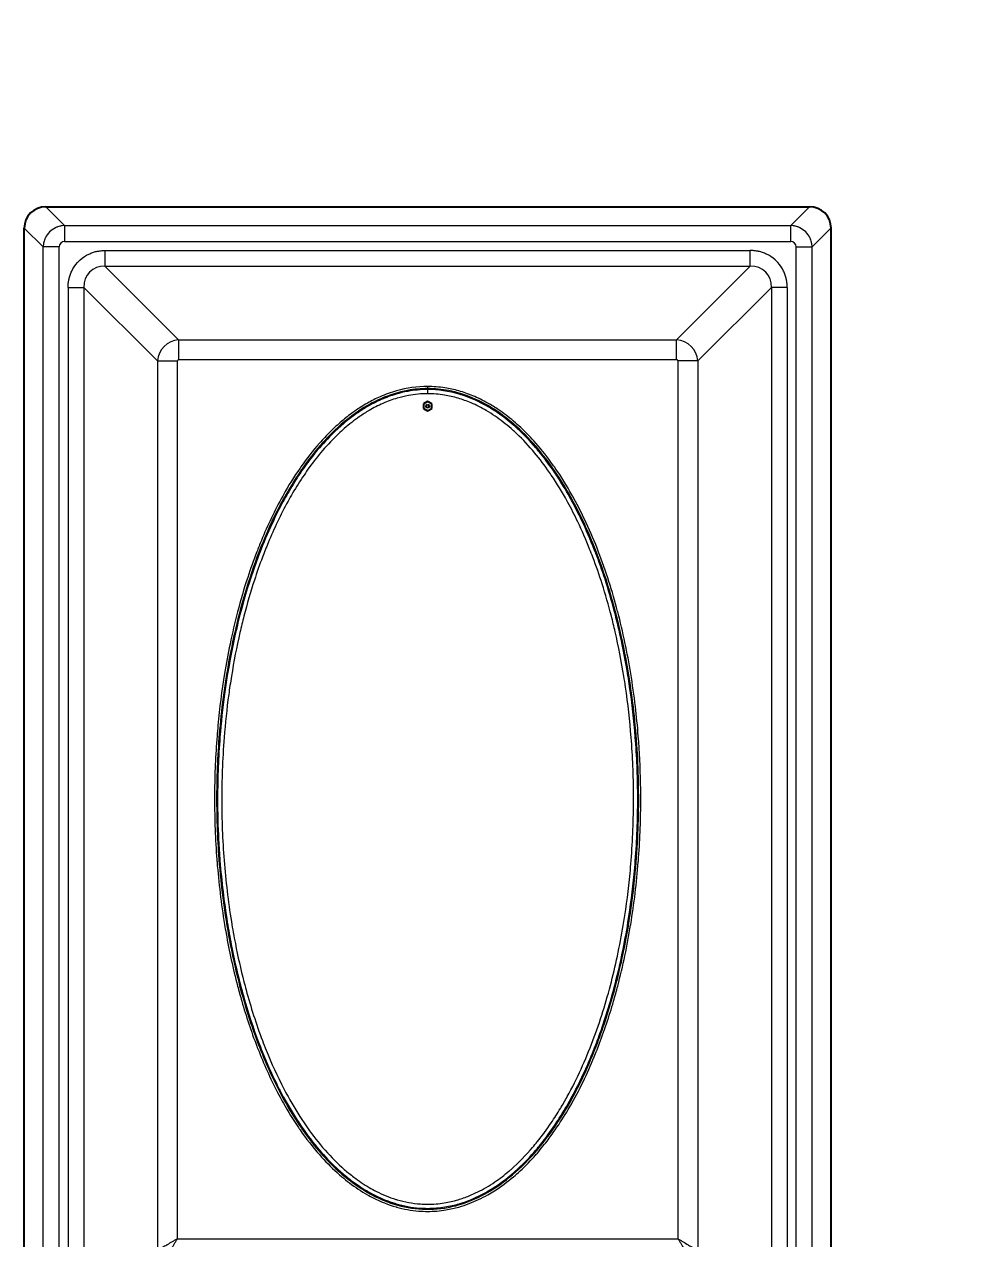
# Model space of a CAD drawing. Header units: millimetres. Extents: x 0 to 1486, y 0 to 1051.
# Drawn here: x 884.54 to 919.01, y 242.99 to 287.73 of the extents above; entities that cross this region are included whole.
import ezdxf

# ---------------------------------------------------------------- set-up
doc = ezdxf.new("R2010")
doc.units = ezdxf.units.MM
doc.header["$LTSCALE"] = 1.25
for name, color, linetype, lineweight, true_color in [('Bemaßungen(DIN)', 7, 'Continuous', 5, 0x262659), ('Sichtbare Kanten(DIN)', 7, 'Continuous', 25, 0x262659), ('Sichtbare tangentiale Kanten(DIN)', 7, 'Continuous', 15, 0x1a1a3e)]:
    doc.layers.add(name, color=color, linetype=linetype, lineweight=lineweight, true_color=true_color)
doc.styles.add('Aktuell-DINGroßer Text', font='arial.ttf')
doc.dimstyles.new('STANDARD-DIN', dxfattribs={"dimscale": 1.25, "dimtxt": 5.25, "dimasz": 2.5, "dimexe": 3.175, "dimexo": 0, "dimgap": 0.8, "dimtad": 1, "dimrnd": 1e-08, "dimtxsty": 'Aktuell-DINGroßer Text', "dimcen": 0.09, "dimdle": 10, "dimclrd": 256, "dimclre": 256, "dimclrt": 256, "dimazin": 2, "dimtfac": 0.666667, "dimtmove": 0, "dimatfit": 3, "dimfxl": 1, "dimtolj": 1, "dimlwd": 25, "dimlwe": 25, "dimarcsym": 0})

# ---------------------------------------------------------------- blocks, each defined once
blk = doc.blocks.new('*D37')
at = {"layer": 'Bemaßungen(DIN)', "color": 250, "linetype": 'Continuous', "lineweight": 25, "true_color": 0x3f3f3f, "transparency": 16777216}
for p, q in [((1105.173, 296.347), (1131.662, 297.272)), ((1081.138, 283.508), (1131.662, 281.744))]:
    blk.add_line(p, q, dxfattribs=at)
for start, end in [(2.81942, 3.63885), (358, 2), (356.36115, 357.18058)]:
    blk.add_arc((909.321, 289.508), 218.508, start, end, dxfattribs=at)
at = {"layer": 'Bemaßungen(DIN)', "color": 250, "linetype": 'Continuous', "true_color": 0x3f3f3f, "transparency": 16777216}
for points in [[(1128.085, 300.278), (1127.044, 300.234), (1127.696, 297.134)], [(1127.044, 278.782), (1128.085, 278.738), (1127.696, 281.882)]]:
    blk.add_solid(points, dxfattribs=at)
at = {"layer": 'Defpoints', "color": 0, "linetype": 'Continuous', "transparency": 16777216}
for p in [(1105.173, 296.347), (909.321, 289.508), (1127.814, 286.966), (1081.138, 283.508)]:
    blk.add_point(p, dxfattribs=at)
at = {"layer": 'Bemaßungen(DIN)', "color": 179, "linetype": 'Continuous', "lineweight": 25, "true_color": 0x262659, "transparency": 16777216, "insert": (1120.267, 285.488), "char_height": 6.5625, "attachment_point": 1, "rotation": 90, "style": 'Aktuell-DINGroßer Text'}
blk.add_mtext('\\A1;4°', dxfattribs=at)

msp = doc.modelspace()

# ---------------------------------------------------------------- linework, layer by layer
at = {"layer": 'Sichtbare Kanten(DIN)'}
for p, q in [((885.326, 281.008), (913.45, 281.008)), ((884.538, 167.096), (884.538, 280.22)), ((914.238, 280.22), (914.238, 167.096)), ((899.388, 273.831), (899.238, 273.745)), ((899.238, 273.745), (899.238, 273.572)), ((899.238, 273.572), (899.388, 273.485)), ((899.338, 273.687), (899.388, 273.716)), ((899.338, 273.629), (899.338, 273.687)), ((899.388, 273.6), (899.338, 273.629)), ((899.538, 273.745), (899.388, 273.831)), ((899.388, 273.716), (899.438, 273.687)), ((899.438, 273.629), (899.388, 273.6)), ((899.388, 273.485), (899.538, 273.572)), ((899.438, 273.687), (899.438, 273.629)), ((899.538, 273.572), (899.538, 273.745))]:
    msp.add_line(p, q, dxfattribs=at)
for centre, major_axis in [((885.351, 280.196), (-0.583, 0.583)), ((913.426, 280.196), (0.583, 0.583))]:
    msp.add_ellipse(centre, major_axis=major_axis, ratio=0.970288, start_param=5.512866, end_param=7.053504, dxfattribs=at)
at = {"layer": 'Sichtbare tangentiale Kanten(DIN)'}
for p, q in [((885.326, 281.008), (886.02, 280.314)), ((913.45, 281.008), (912.757, 280.314)), ((884.538, 280.22), (885.232, 279.527)), ((886.02, 280.314), (912.757, 280.314)), ((886.02, 280.314), (886.02, 279.724)), ((912.757, 279.724), (912.757, 280.314)), ((914.238, 280.22), (913.545, 279.527)), ((886.02, 279.724), (912.757, 279.724)), ((885.232, 167.79), (885.232, 279.527)), ((885.823, 279.527), (885.232, 279.527)), ((885.823, 167.79), (885.823, 279.527)), ((887.509, 279.396), (911.267, 279.396)), ((887.509, 279.396), (887.509, 278.814)), ((911.267, 278.814), (911.267, 279.396)), ((912.954, 279.527), (913.545, 279.527)), ((912.954, 167.79), (912.954, 279.527)), ((913.545, 167.79), (913.545, 279.527)), ((887.509, 278.814), (890.221, 276.102)), ((887.509, 278.814), (911.267, 278.814)), ((911.267, 278.814), (908.556, 276.102)), ((886.151, 278.037), (886.151, 241.956)), ((886.151, 278.037), (886.733, 278.037)), ((886.733, 278.037), (889.445, 275.326)), ((886.733, 278.037), (886.733, 241.956)), ((912.044, 278.037), (909.332, 275.326)), ((912.044, 278.037), (912.044, 241.956)), ((912.626, 278.037), (912.044, 278.037)), ((912.626, 278.037), (912.626, 241.956)), ((890.221, 276.102), (908.556, 276.102)), ((890.221, 276.102), (890.221, 275.374)), ((908.556, 275.374), (908.556, 276.102)), ((889.445, 275.326), (890.172, 275.326)), ((889.445, 275.326), (889.445, 242.538)), ((890.172, 275.326), (890.172, 242.986)), ((890.221, 275.374), (908.556, 275.374)), ((909.332, 275.326), (908.604, 275.326)), ((908.604, 275.326), (908.604, 242.986)), ((909.332, 275.326), (909.332, 242.538)), ((899.388, 274.385), (899.388, 274.309)), ((899.388, 274.309), (899.388, 274.273)), ((899.388, 274.273), (899.388, 274.119)), ((890.172, 242.986), (908.604, 242.986))]:
    msp.add_line(p, q, dxfattribs=at)
for centre, major_axis, ratio, start_param, end_param in [((886.026, 279.521), (0.146, -0.146), 0.970883, 2.370846, 3.912339), ((912.751, 279.521), (0.146, 0.146), 0.970883, 5.512439, 7.053932), ((887.593, 277.953), (-0.65, 0.65), 0.870843, 5.527084, 7.039287), ((911.183, 277.953), (0.65, 0.65), 0.870843, 5.527084, 7.039287), ((890.224, 275.323), (0.566, 0.566), 0.950188, 0.814511, 2.327081), ((908.553, 275.323), (-0.566, 0.566), 0.950188, 3.956104, 5.468674), ((890.224, 275.323), (-0.0375, 0.0375), 0.943242, 5.526901, 7.03947), ((908.553, 275.323), (0.0375, 0.0375), 0.943242, 5.526901, 7.03947)]:
    msp.add_ellipse(centre, major_axis=major_axis, ratio=ratio, start_param=start_param, end_param=end_param, dxfattribs=at)
for points, knots in [([(886.02, 280.314), (885.991, 280.314), (885.962, 280.312), (885.933, 280.308), (885.911, 280.305), (885.889, 280.301), (885.868, 280.296), (885.861, 280.295), (885.854, 280.293), (885.847, 280.291), (885.818, 280.284), (885.79, 280.276), (885.763, 280.266), (885.749, 280.261), (885.735, 280.255), (885.722, 280.25), (885.708, 280.244), (885.695, 280.238), (885.682, 280.231), (885.603, 280.192), (885.531, 280.14), (885.468, 280.078), (885.406, 280.016), (885.354, 279.943), (885.315, 279.864), (885.309, 279.851), (885.303, 279.838), (885.297, 279.825), (885.291, 279.811), (885.286, 279.797), (885.281, 279.784), (885.271, 279.756), (885.262, 279.728), (885.255, 279.7), (885.253, 279.693), (885.252, 279.686), (885.25, 279.678), (885.245, 279.657), (885.242, 279.635), (885.239, 279.614), (885.235, 279.585), (885.233, 279.556), (885.232, 279.527)], [-3.12982, -3.12982, -3.12982, -3.12982, -3.041776, -3.041776, -3.041776, -2.975742, -2.975742, -2.975742, -2.953731, -2.953731, -2.953731, -2.865686, -2.865686, -2.865686, -2.821663, -2.821663, -2.821663, -2.777642, -2.777642, -2.777642, -2.513508, -2.513508, -2.513508, -2.249374, -2.249374, -2.249374, -2.205353, -2.205353, -2.205353, -2.161329, -2.161329, -2.161329, -2.073285, -2.073285, -2.073285, -2.051273, -2.051273, -2.051273, -1.98524, -1.98524, -1.98524, -1.897195, -1.897195, -1.897195, -1.897195]), ([(913.545, 279.527), (913.544, 279.556), (913.542, 279.585), (913.538, 279.614), (913.535, 279.635), (913.531, 279.657), (913.526, 279.678), (913.525, 279.686), (913.523, 279.693), (913.521, 279.7), (913.514, 279.728), (913.506, 279.756), (913.496, 279.784), (913.491, 279.797), (913.485, 279.811), (913.48, 279.825), (913.474, 279.838), (913.468, 279.851), (913.461, 279.864), (913.422, 279.943), (913.37, 280.016), (913.308, 280.078), (913.246, 280.14), (913.173, 280.192), (913.094, 280.231), (913.081, 280.238), (913.068, 280.244), (913.055, 280.25), (913.041, 280.255), (913.028, 280.261), (913.014, 280.266), (912.986, 280.276), (912.958, 280.284), (912.93, 280.291), (912.923, 280.293), (912.916, 280.295), (912.909, 280.296), (912.887, 280.301), (912.866, 280.305), (912.844, 280.308), (912.815, 280.312), (912.786, 280.314), (912.757, 280.314)], [-3.12982, -3.12982, -3.12982, -3.12982, -3.041776, -3.041776, -3.041776, -2.975742, -2.975742, -2.975742, -2.953731, -2.953731, -2.953731, -2.865686, -2.865686, -2.865686, -2.821663, -2.821663, -2.821663, -2.777642, -2.777642, -2.777642, -2.513508, -2.513508, -2.513508, -2.249374, -2.249374, -2.249374, -2.205353, -2.205353, -2.205353, -2.161329, -2.161329, -2.161329, -2.073285, -2.073285, -2.073285, -2.051273, -2.051273, -2.051273, -1.98524, -1.98524, -1.98524, -1.897195, -1.897195, -1.897195, -1.897195]), ([(886.151, 278.037), (886.151, 278.063), (886.151, 278.089), (886.153, 278.115), (886.154, 278.134), (886.155, 278.154), (886.157, 278.173), (886.158, 278.179), (886.158, 278.186), (886.159, 278.192), (886.162, 278.218), (886.165, 278.243), (886.169, 278.269), (886.172, 278.281), (886.174, 278.294), (886.176, 278.307), (886.179, 278.319), (886.181, 278.332), (886.184, 278.344), (886.19, 278.369), (886.196, 278.394), (886.203, 278.419), (886.21, 278.443), (886.217, 278.468), (886.226, 278.492), (886.234, 278.516), (886.243, 278.54), (886.252, 278.563), (886.262, 278.587), (886.272, 278.61), (886.283, 278.633), (886.338, 278.747), (886.408, 278.853), (886.492, 278.948), (886.509, 278.966), (886.526, 278.985), (886.544, 279.003), (886.562, 279.02), (886.58, 279.038), (886.599, 279.054), (886.693, 279.138), (886.799, 279.209), (886.914, 279.263), (886.937, 279.274), (886.96, 279.284), (886.983, 279.294), (887.007, 279.303), (887.031, 279.312), (887.055, 279.321), (887.079, 279.329), (887.103, 279.337), (887.128, 279.343), (887.152, 279.35), (887.177, 279.357), (887.202, 279.362), (887.215, 279.365), (887.227, 279.368), (887.24, 279.37), (887.252, 279.373), (887.265, 279.375), (887.278, 279.377), (887.303, 279.381), (887.329, 279.385), (887.354, 279.387), (887.361, 279.388), (887.367, 279.389), (887.373, 279.389), (887.393, 279.391), (887.412, 279.393), (887.431, 279.394), (887.457, 279.395), (887.483, 279.396), (887.509, 279.396)], [-5.513202, -5.513202, -5.513202, -5.513202, -5.436809, -5.436809, -5.436809, -5.379514, -5.379514, -5.379514, -5.360415, -5.360415, -5.360415, -5.284022, -5.284022, -5.284022, -5.245825, -5.245825, -5.245825, -5.207629, -5.207629, -5.207629, -5.131235, -5.131235, -5.131235, -5.054842, -5.054842, -5.054842, -4.978448, -4.978448, -4.978448, -4.902055, -4.902055, -4.902055, -4.520088, -4.520088, -4.520088, -4.443694, -4.443694, -4.443694, -4.367301, -4.367301, -4.367301, -3.985334, -3.985334, -3.985334, -3.90894, -3.90894, -3.90894, -3.832547, -3.832547, -3.832547, -3.756153, -3.756153, -3.756153, -3.67976, -3.67976, -3.67976, -3.641563, -3.641563, -3.641563, -3.603367, -3.603367, -3.603367, -3.526973, -3.526973, -3.526973, -3.507875, -3.507875, -3.507875, -3.45058, -3.45058, -3.45058, -3.374186, -3.374186, -3.374186, -3.374186]), ([(912.626, 278.037), (912.626, 278.063), (912.625, 278.089), (912.624, 278.115), (912.623, 278.134), (912.621, 278.154), (912.619, 278.173), (912.619, 278.179), (912.618, 278.186), (912.617, 278.192), (912.615, 278.218), (912.611, 278.243), (912.607, 278.269), (912.605, 278.281), (912.603, 278.294), (912.6, 278.307), (912.598, 278.319), (912.595, 278.332), (912.592, 278.344), (912.587, 278.369), (912.581, 278.394), (912.574, 278.419), (912.567, 278.443), (912.559, 278.468), (912.551, 278.492), (912.542, 278.516), (912.534, 278.54), (912.524, 278.563), (912.514, 278.587), (912.504, 278.61), (912.493, 278.633), (912.439, 278.747), (912.368, 278.853), (912.285, 278.948), (912.268, 278.966), (912.251, 278.985), (912.233, 279.003), (912.215, 279.02), (912.197, 279.038), (912.178, 279.054), (912.084, 279.138), (911.977, 279.209), (911.863, 279.263), (911.84, 279.274), (911.817, 279.284), (911.793, 279.294), (911.77, 279.303), (911.746, 279.312), (911.722, 279.321), (911.698, 279.329), (911.673, 279.337), (911.649, 279.343), (911.624, 279.35), (911.599, 279.357), (911.574, 279.362), (911.562, 279.365), (911.549, 279.368), (911.537, 279.37), (911.524, 279.373), (911.511, 279.375), (911.499, 279.377), (911.473, 279.381), (911.448, 279.385), (911.422, 279.387), (911.416, 279.388), (911.409, 279.389), (911.403, 279.389), (911.384, 279.391), (911.364, 279.393), (911.345, 279.394), (911.319, 279.395), (911.293, 279.396), (911.267, 279.396)], [-5.513202, -5.513202, -5.513202, -5.513202, -5.436809, -5.436809, -5.436809, -5.379514, -5.379514, -5.379514, -5.360415, -5.360415, -5.360415, -5.284022, -5.284022, -5.284022, -5.245825, -5.245825, -5.245825, -5.207629, -5.207629, -5.207629, -5.131235, -5.131235, -5.131235, -5.054842, -5.054842, -5.054842, -4.978448, -4.978448, -4.978448, -4.902055, -4.902055, -4.902055, -4.520088, -4.520088, -4.520088, -4.443694, -4.443694, -4.443694, -4.367301, -4.367301, -4.367301, -3.985334, -3.985334, -3.985334, -3.90894, -3.90894, -3.90894, -3.832547, -3.832547, -3.832547, -3.756153, -3.756153, -3.756153, -3.67976, -3.67976, -3.67976, -3.641563, -3.641563, -3.641563, -3.603367, -3.603367, -3.603367, -3.526973, -3.526973, -3.526973, -3.507875, -3.507875, -3.507875, -3.45058, -3.45058, -3.45058, -3.374186, -3.374186, -3.374186, -3.374186]), ([(899.388, 274.385), (899.601, 274.385), (899.815, 274.368), (900.025, 274.335), (900.197, 274.308), (900.367, 274.271), (900.534, 274.224), (900.71, 274.174), (900.882, 274.114), (901.051, 274.044), (901.24, 273.965), (901.423, 273.875), (901.601, 273.775), (901.733, 273.7), (901.863, 273.62), (901.989, 273.535), (902.183, 273.403), (902.37, 273.26), (902.549, 273.109), (902.641, 273.031), (902.73, 272.951), (902.817, 272.87), (903.012, 272.687), (903.198, 272.495), (903.374, 272.294), (903.598, 272.04), (903.807, 271.774), (904.003, 271.498), (904.031, 271.458), (904.059, 271.418), (904.087, 271.378), (904.307, 271.06), (904.511, 270.731), (904.7, 270.394), (904.725, 270.35), (904.75, 270.306), (904.774, 270.262), (904.935, 269.967), (905.086, 269.666), (905.228, 269.361), (905.391, 269.008), (905.542, 268.65), (905.681, 268.287), (905.956, 267.572), (906.187, 266.84), (906.381, 266.1), (906.383, 266.094), (906.384, 266.088), (906.386, 266.082), (906.582, 265.333), (906.74, 264.575), (906.865, 263.811), (906.932, 263.406), (906.989, 262.999), (907.037, 262.591), (907.079, 262.231), (907.115, 261.869), (907.143, 261.507), (907.189, 260.928), (907.218, 260.347), (907.229, 259.766), (907.233, 259.573), (907.235, 259.381), (907.235, 259.189), (907.235, 258.468), (907.209, 257.748), (907.156, 257.03), (907.152, 256.977), (907.148, 256.923), (907.144, 256.87), (907.082, 256.099), (906.99, 255.33), (906.865, 254.566), (906.864, 254.558), (906.863, 254.55), (906.861, 254.543), (906.737, 253.787), (906.58, 253.036), (906.386, 252.296), (906.337, 252.109), (906.286, 251.923), (906.233, 251.738), (906.071, 251.18), (905.888, 250.628), (905.679, 250.086), (905.644, 249.993), (905.607, 249.9), (905.57, 249.807), (905.318, 249.182), (905.031, 248.571), (904.701, 247.983), (904.656, 247.905), (904.611, 247.827), (904.566, 247.749), (904.415, 247.494), (904.256, 247.243), (904.087, 246.999), (903.989, 246.858), (903.887, 246.718), (903.783, 246.582), (903.652, 246.411), (903.516, 246.245), (903.374, 246.083), (903.189, 245.873), (902.995, 245.671), (902.789, 245.481), (902.711, 245.409), (902.631, 245.338), (902.549, 245.269), (902.329, 245.083), (902.097, 244.91), (901.854, 244.755), (901.771, 244.702), (901.686, 244.651), (901.601, 244.603), (901.382, 244.479), (901.154, 244.371), (900.919, 244.281), (900.793, 244.233), (900.664, 244.19), (900.534, 244.153), (900.379, 244.109), (900.221, 244.074), (900.063, 244.048), (899.84, 244.011), (899.614, 243.992), (899.388, 243.992), (899.277, 243.992), (899.166, 243.997), (899.055, 244.006), (898.781, 244.028), (898.508, 244.078), (898.243, 244.153), (898.238, 244.154), (898.234, 244.156), (898.229, 244.157), (897.937, 244.24), (897.654, 244.354), (897.383, 244.491), (897.313, 244.527), (897.244, 244.564), (897.176, 244.603), (896.944, 244.734), (896.721, 244.882), (896.509, 245.043), (896.413, 245.116), (896.319, 245.191), (896.227, 245.269), (895.992, 245.468), (895.77, 245.683), (895.56, 245.908), (895.507, 245.966), (895.454, 246.024), (895.402, 246.083), (895.147, 246.374), (894.91, 246.681), (894.69, 246.999), (894.67, 247.028), (894.65, 247.057), (894.631, 247.086), (894.433, 247.377), (894.248, 247.677), (894.076, 247.983), (894.02, 248.082), (893.966, 248.181), (893.913, 248.281), (893.638, 248.799), (893.395, 249.333), (893.179, 249.878), (893.151, 249.947), (893.124, 250.016), (893.097, 250.086), (892.889, 250.628), (892.705, 251.18), (892.544, 251.738), (892.49, 251.923), (892.439, 252.109), (892.39, 252.296), (892.223, 252.935), (892.083, 253.581), (891.968, 254.232), (891.948, 254.343), (891.929, 254.455), (891.911, 254.566), (891.786, 255.33), (891.694, 256.099), (891.633, 256.87), (891.631, 256.898), (891.628, 256.927), (891.626, 256.955), (891.57, 257.698), (891.542, 258.443), (891.542, 259.189), (891.542, 259.26), (891.542, 259.33), (891.542, 259.401), (891.547, 260.104), (891.577, 260.807), (891.633, 261.507), (891.643, 261.638), (891.654, 261.768), (891.667, 261.898), (891.726, 262.538), (891.807, 263.177), (891.911, 263.811), (891.971, 264.174), (892.038, 264.537), (892.113, 264.897), (892.196, 265.294), (892.288, 265.689), (892.39, 266.082), (892.502, 266.508), (892.626, 266.932), (892.763, 267.351), (892.866, 267.667), (892.978, 267.981), (893.097, 268.291), (893.152, 268.433), (893.208, 268.574), (893.266, 268.714), (893.497, 269.274), (893.757, 269.821), (894.052, 270.35), (894.06, 270.365), (894.068, 270.379), (894.076, 270.394), (894.266, 270.731), (894.469, 271.06), (894.69, 271.378), (894.699, 271.392), (894.709, 271.406), (894.719, 271.42), (894.931, 271.723), (895.158, 272.016), (895.402, 272.294), (895.531, 272.44), (895.664, 272.582), (895.803, 272.719), (895.939, 272.854), (896.081, 272.984), (896.227, 273.109), (896.359, 273.221), (896.496, 273.328), (896.636, 273.429), (896.81, 273.554), (896.99, 273.67), (897.175, 273.775), (897.325, 273.859), (897.48, 273.937), (897.637, 274.006), (897.834, 274.092), (898.036, 274.165), (898.243, 274.224), (898.615, 274.329), (899.002, 274.385), (899.388, 274.385)], [0, 0, 0, 0, 0.639708, 0.639708, 0.639708, 1.160348, 1.160348, 1.160348, 1.708499, 1.708499, 1.708499, 2.321068, 2.321068, 2.321068, 2.777127, 2.777127, 2.777127, 3.481707, 3.481707, 3.481707, 3.840961, 3.840961, 3.840961, 4.642216, 4.642216, 4.642216, 5.656868, 5.656868, 5.656868, 5.802986, 5.802986, 5.802986, 6.963587, 6.963587, 6.963587, 7.114552, 7.114552, 7.114552, 8.124051, 8.124051, 8.124051, 9.289556, 9.289556, 9.289556, 11.587453, 11.587453, 11.587453, 11.605982, 11.605982, 11.605982, 13.927144, 13.927144, 13.927144, 15.159529, 15.159529, 15.159529, 16.248341, 16.248341, 16.248341, 17.992352, 17.992352, 17.992352, 18.569576, 18.569576, 18.569576, 20.730291, 20.730291, 20.730291, 20.890769, 20.890769, 20.890769, 23.211965, 23.211965, 23.211965, 23.235727, 23.235727, 23.235727, 25.53318, 25.53318, 25.53318, 26.112017, 26.112017, 26.112017, 27.854377, 27.854377, 27.854377, 28.153739, 28.153739, 28.153739, 30.175566, 30.175566, 30.175566, 30.445968, 30.445968, 30.445968, 31.33622, 31.33622, 31.33622, 31.85246, 31.85246, 31.85246, 32.496894, 32.496894, 32.496894, 33.336993, 33.336993, 33.336993, 33.657412, 33.657412, 33.657412, 34.522413, 34.522413, 34.522413, 34.818036, 34.818036, 34.818036, 35.57249, 35.57249, 35.57249, 35.978641, 35.978641, 35.978641, 36.46173, 36.46173, 36.46173, 37.139135, 37.139135, 37.139135, 37.472442, 37.472442, 37.472442, 38.299742, 38.299742, 38.299742, 38.313597, 38.313597, 38.313597, 39.224503, 39.224503, 39.224503, 39.460285, 39.460285, 39.460285, 40.259784, 40.259784, 40.259784, 40.620853, 40.620853, 40.620853, 41.545701, 41.545701, 41.545701, 41.781511, 41.781511, 41.781511, 42.942132, 42.942132, 42.942132, 43.047049, 43.047049, 43.047049, 44.102719, 44.102719, 44.102719, 44.442229, 44.442229, 44.442229, 46.200033, 46.200033, 46.200033, 46.423921, 46.423921, 46.423921, 48.166433, 48.166433, 48.166433, 48.745108, 48.745108, 48.745108, 50.727284, 50.727284, 50.727284, 51.066318, 51.066318, 51.066318, 53.387519, 53.387519, 53.387519, 53.473034, 53.473034, 53.473034, 55.708716, 55.708716, 55.708716, 55.921312, 55.921312, 55.921312, 58.029915, 58.029915, 58.029915, 58.421576, 58.421576, 58.421576, 60.351166, 60.351166, 60.351166, 61.455449, 61.455449, 61.455449, 62.672368, 62.672368, 62.672368, 63.995258, 63.995258, 63.995258, 64.993535, 64.993535, 64.993535, 65.448701, 65.448701, 65.448701, 67.264643, 67.264643, 67.264643, 67.314699, 67.314699, 67.314699, 68.475297, 68.475297, 68.475297, 68.525889, 68.525889, 68.525889, 69.636002, 69.636002, 69.636002, 70.220476, 70.220476, 70.220476, 70.796631, 70.796631, 70.796631, 71.316647, 71.316647, 71.316647, 71.957253, 71.957253, 71.957253, 72.473802, 72.473802, 72.473802, 73.117889, 73.117889, 73.117889, 74.278288, 74.278288, 74.278288, 74.278288]), ([(899.388, 274.309), (899.65, 274.309), (900.209, 274.253), (901.083, 273.983), (901.962, 273.499), (902.811, 272.808), (903.571, 271.98), (904.202, 271.097), (904.935, 269.861), (905.672, 268.217), (906.297, 266.232), (906.715, 264.346), (907.029, 262.256), (907.195, 259.812), (907.122, 256.957), (906.782, 254.26), (906.224, 251.854), (905.507, 249.743), (904.664, 247.98), (903.706, 246.551), (902.801, 245.548), (901.869, 244.814), (900.98, 244.355), (900.047, 244.087), (899.065, 244.033), (898.144, 244.233), (897.39, 244.556), (896.76, 244.935), (896.158, 245.411), (895.554, 246.006), (894.985, 246.695), (894.444, 247.489), (893.839, 248.543), (893.195, 249.959), (892.556, 251.849), (892.005, 254.205), (891.674, 256.774), (891.585, 259.427), (891.713, 261.998), (892.09, 264.65), (892.682, 266.975), (893.383, 268.861), (893.994, 270.128), (894.61, 271.147), (895.183, 271.942), (895.908, 272.754), (896.733, 273.447), (897.683, 273.98), (898.551, 274.253), (899.141, 274.309), (899.388, 274.309)], [0, 0, 0, 0, 0.801473, 1.708499, 2.777127, 3.840961, 5.018658, 6.172353, 7.114552, 9.351003, 11.587453, 13.373491, 15.159529, 17.94491, 20.730291, 23.740723, 26.112017, 28.153739, 30.445968, 31.987116, 33.336993, 34.522413, 35.57249, 36.368743, 37.472442, 38.554664, 39.224503, 39.965544, 40.78815, 41.545701, 42.532728, 43.487478, 44.442229, 46.200033, 48.166433, 50.445565, 53.473034, 55.947305, 58.421576, 61.208417, 63.995258, 65.629951, 67.264643, 68.228999, 69.222094, 70.220476, 71.519846, 72.473802, 73.523577, 74.278288, 74.278288, 74.278288, 74.278288]), ([(899.388, 274.273), (899.781, 274.273), (900.174, 274.212), (900.55, 274.102), (900.72, 274.052), (900.887, 273.991), (901.05, 273.922), (901.246, 273.838), (901.437, 273.741), (901.621, 273.634), (901.736, 273.566), (901.849, 273.494), (901.959, 273.419), (902.169, 273.275), (902.37, 273.117), (902.561, 272.95), (902.603, 272.913), (902.646, 272.875), (902.687, 272.837), (902.93, 272.614), (903.158, 272.376), (903.371, 272.126), (903.432, 272.055), (903.492, 271.983), (903.551, 271.91), (903.733, 271.683), (903.904, 271.449), (904.066, 271.209), (904.116, 271.135), (904.165, 271.06), (904.214, 270.985), (904.372, 270.738), (904.522, 270.485), (904.664, 270.228), (904.671, 270.215), (904.678, 270.202), (904.686, 270.188), (904.841, 269.904), (904.986, 269.614), (905.122, 269.321), (905.286, 268.969), (905.436, 268.612), (905.575, 268.25), (905.588, 268.216), (905.601, 268.181), (905.614, 268.146), (905.738, 267.819), (905.852, 267.489), (905.958, 267.156), (906.083, 266.763), (906.197, 266.366), (906.3, 265.967), (906.36, 265.733), (906.416, 265.498), (906.469, 265.262), (906.583, 264.755), (906.681, 264.245), (906.764, 263.732), (906.785, 263.6), (906.806, 263.468), (906.825, 263.335), (906.916, 262.715), (906.985, 262.092), (907.034, 261.467), (907.089, 260.762), (907.118, 260.054), (907.122, 259.347), (907.122, 259.294), (907.122, 259.241), (907.122, 259.189), (907.122, 258.428), (907.093, 257.668), (907.034, 256.91), (907.021, 256.745), (907.006, 256.579), (906.991, 256.413), (906.934, 255.822), (906.859, 255.232), (906.764, 254.645), (906.703, 254.265), (906.633, 253.885), (906.554, 253.508), (906.478, 253.14), (906.393, 252.774), (906.3, 252.41), (906.138, 251.782), (905.95, 251.159), (905.731, 250.548), (905.693, 250.442), (905.654, 250.336), (905.614, 250.231), (905.51, 249.955), (905.399, 249.681), (905.281, 249.409), (905.096, 248.985), (904.894, 248.567), (904.67, 248.161), (904.668, 248.157), (904.666, 248.153), (904.664, 248.149), (904.528, 247.902), (904.385, 247.66), (904.233, 247.422), (904.178, 247.337), (904.123, 247.252), (904.066, 247.169), (903.902, 246.926), (903.728, 246.689), (903.544, 246.459), (903.487, 246.389), (903.429, 246.32), (903.371, 246.251), (903.164, 246.009), (902.944, 245.778), (902.71, 245.561), (902.661, 245.516), (902.611, 245.471), (902.561, 245.427), (902.366, 245.257), (902.162, 245.098), (901.948, 244.952), (901.841, 244.879), (901.732, 244.81), (901.621, 244.744), (901.527, 244.69), (901.432, 244.638), (901.336, 244.589), (901.13, 244.485), (900.918, 244.395), (900.699, 244.322), (900.65, 244.305), (900.6, 244.29), (900.55, 244.275), (900.378, 244.224), (900.203, 244.184), (900.026, 244.156), (899.815, 244.122), (899.602, 244.105), (899.388, 244.105), (899.29, 244.105), (899.191, 244.108), (899.093, 244.116), (898.799, 244.138), (898.508, 244.192), (898.226, 244.275), (898.21, 244.28), (898.193, 244.285), (898.177, 244.29), (897.839, 244.394), (897.515, 244.539), (897.21, 244.713), (897.192, 244.723), (897.174, 244.734), (897.156, 244.744), (896.955, 244.862), (896.763, 244.992), (896.578, 245.132), (896.454, 245.226), (896.333, 245.325), (896.216, 245.427), (896.148, 245.486), (896.082, 245.547), (896.016, 245.608), (895.801, 245.811), (895.598, 246.026), (895.407, 246.25), (895.176, 246.52), (894.962, 246.802), (894.762, 247.093), (894.745, 247.118), (894.727, 247.143), (894.71, 247.169), (894.601, 247.33), (894.496, 247.495), (894.394, 247.662), (894.297, 247.822), (894.203, 247.985), (894.113, 248.149), (894.01, 248.335), (893.912, 248.523), (893.818, 248.713), (893.629, 249.096), (893.457, 249.486), (893.298, 249.881), (893.252, 249.997), (893.206, 250.114), (893.162, 250.231), (892.964, 250.756), (892.789, 251.289), (892.635, 251.828), (892.58, 252.021), (892.527, 252.215), (892.477, 252.41), (892.356, 252.879), (892.25, 253.352), (892.158, 253.827), (892.105, 254.099), (892.056, 254.372), (892.012, 254.645), (891.891, 255.396), (891.802, 256.152), (891.742, 256.91), (891.722, 257.166), (891.706, 257.423), (891.693, 257.679), (891.667, 258.182), (891.654, 258.685), (891.654, 259.189), (891.654, 259.582), (891.662, 259.976), (891.678, 260.37), (891.692, 260.736), (891.714, 261.102), (891.743, 261.467), (891.784, 261.997), (891.84, 262.525), (891.911, 263.051), (891.942, 263.279), (891.976, 263.506), (892.012, 263.732), (892.092, 264.223), (892.185, 264.711), (892.292, 265.196), (892.35, 265.454), (892.411, 265.711), (892.477, 265.967), (892.592, 266.415), (892.721, 266.86), (892.865, 267.3), (892.957, 267.584), (893.056, 267.866), (893.162, 268.146), (893.193, 268.229), (893.225, 268.311), (893.258, 268.394), (893.4, 268.754), (893.553, 269.111), (893.72, 269.462), (893.844, 269.721), (893.974, 269.977), (894.113, 270.228), (894.169, 270.33), (894.226, 270.431), (894.285, 270.532), (894.414, 270.752), (894.549, 270.969), (894.692, 271.182), (894.698, 271.191), (894.704, 271.2), (894.71, 271.209), (894.847, 271.412), (894.991, 271.611), (895.143, 271.805), (895.228, 271.914), (895.315, 272.021), (895.405, 272.127), (895.594, 272.347), (895.793, 272.558), (896.004, 272.758), (896.074, 272.823), (896.144, 272.888), (896.216, 272.95), (896.399, 273.111), (896.591, 273.262), (896.792, 273.401), (896.91, 273.483), (897.031, 273.561), (897.155, 273.634), (897.325, 273.733), (897.5, 273.823), (897.68, 273.902), (897.857, 273.98), (898.04, 274.047), (898.226, 274.102), (898.367, 274.143), (898.51, 274.178), (898.654, 274.204), (898.896, 274.249), (899.142, 274.273), (899.388, 274.273)], [0, 0, 0, 0, 1.13436, 1.13436, 1.13436, 1.648132, 1.648132, 1.648132, 2.268893, 2.268893, 2.268893, 2.658644, 2.658644, 2.658644, 3.403508, 3.403508, 3.403508, 3.570243, 3.570243, 3.570243, 4.538009, 4.538009, 4.538009, 4.814995, 4.814995, 4.814995, 5.672522, 5.672522, 5.672522, 5.936787, 5.936787, 5.936787, 6.807049, 6.807049, 6.807049, 6.85221, 6.85221, 6.85221, 7.813767, 7.813767, 7.813767, 8.965202, 8.965202, 8.965202, 9.076064, 9.076064, 9.076064, 10.116636, 10.116636, 10.116636, 11.345066, 11.345066, 11.345066, 12.065149, 12.065149, 12.065149, 13.614093, 13.614093, 13.614093, 14.013663, 14.013663, 14.013663, 15.88308, 15.88308, 15.88308, 17.995019, 17.995019, 17.995019, 18.152131, 18.152131, 18.152131, 20.421151, 20.421151, 20.421151, 20.917399, 20.917399, 20.917399, 22.690238, 22.690238, 22.690238, 23.83978, 23.83978, 23.83978, 24.959232, 24.959232, 24.959232, 26.893631, 26.893631, 26.893631, 27.228211, 27.228211, 27.228211, 28.107348, 28.107348, 28.107348, 29.483886, 29.483886, 29.483886, 29.497213, 29.497213, 29.497213, 30.332062, 30.332062, 30.332062, 30.631736, 30.631736, 30.631736, 31.500075, 31.500075, 31.500075, 31.766262, 31.766262, 31.766262, 32.704434, 32.704434, 32.704434, 32.900755, 32.900755, 32.900755, 33.658217, 33.658217, 33.658217, 34.035302, 34.035302, 34.035302, 34.350766, 34.350766, 34.350766, 35.019428, 35.019428, 35.019428, 35.169775, 35.169775, 35.169775, 35.688089, 35.688089, 35.688089, 36.304253, 36.304253, 36.304253, 36.588432, 36.588432, 36.588432, 37.438768, 37.438768, 37.438768, 37.488776, 37.488776, 37.488776, 38.512582, 38.512582, 38.512582, 38.573276, 38.573276, 38.573276, 39.250927, 39.250927, 39.250927, 39.707763, 39.707763, 39.707763, 39.971507, 39.971507, 39.971507, 40.840853, 40.840853, 40.840853, 41.886498, 41.886498, 41.886498, 41.976802, 41.976802, 41.976802, 42.555048, 42.555048, 42.555048, 43.111289, 43.111289, 43.111289, 43.74126, 43.74126, 43.74126, 45.007841, 45.007841, 45.007841, 45.380295, 45.380295, 45.380295, 47.050279, 47.050279, 47.050279, 47.649332, 47.649332, 47.649332, 49.092716, 49.092716, 49.092716, 49.918292, 49.918292, 49.918292, 52.18734, 52.18734, 52.18734, 52.954306, 52.954306, 52.954306, 54.456398, 54.456398, 54.456398, 55.632024, 55.632024, 55.632024, 56.72542, 56.72542, 56.72542, 58.309742, 58.309742, 58.309742, 58.994445, 58.994445, 58.994445, 60.475949, 60.475949, 60.475949, 61.263459, 61.263459, 61.263459, 62.642156, 62.642156, 62.642156, 63.532468, 63.532468, 63.532468, 63.795658, 63.795658, 63.795658, 64.94916, 64.94916, 64.94916, 65.801482, 65.801482, 65.801482, 66.146102, 66.146102, 66.146102, 66.904062, 66.904062, 66.904062, 66.935983, 66.935983, 66.935983, 67.662022, 67.662022, 67.662022, 68.070543, 68.070543, 68.070543, 68.924954, 68.924954, 68.924954, 69.205049, 69.205049, 69.205049, 69.919449, 69.919449, 69.919449, 70.33964, 70.33964, 70.33964, 70.911285, 70.911285, 70.911285, 71.474241, 71.474241, 71.474241, 71.898749, 71.898749, 71.898749, 72.608523, 72.608523, 72.608523, 72.608523]), ([(899.388, 274.119), (899.595, 274.119), (899.802, 274.102), (900.006, 274.069), (900.175, 274.042), (900.343, 274.004), (900.507, 273.955), (900.671, 273.907), (900.832, 273.848), (900.99, 273.781), (901.18, 273.7), (901.365, 273.606), (901.544, 273.501), (901.656, 273.436), (901.765, 273.366), (901.872, 273.293), (902.077, 273.152), (902.273, 272.998), (902.46, 272.835), (902.502, 272.798), (902.543, 272.761), (902.584, 272.724), (902.818, 272.509), (903.038, 272.279), (903.245, 272.038), (903.248, 272.035), (903.251, 272.031), (903.255, 272.027), (903.449, 271.8), (903.632, 271.562), (903.805, 271.318), (903.85, 271.253), (903.895, 271.189), (903.939, 271.123), (904.151, 270.81), (904.347, 270.486), (904.53, 270.155), (904.537, 270.141), (904.544, 270.128), (904.551, 270.115), (904.68, 269.88), (904.801, 269.641), (904.916, 269.399), (905.073, 269.07), (905.218, 268.736), (905.353, 268.397), (905.393, 268.296), (905.432, 268.194), (905.471, 268.092), (905.594, 267.768), (905.707, 267.44), (905.812, 267.109), (905.937, 266.719), (906.049, 266.325), (906.151, 265.929), (906.201, 265.736), (906.248, 265.543), (906.292, 265.35), (906.418, 264.806), (906.524, 264.258), (906.613, 263.708), (906.634, 263.576), (906.654, 263.445), (906.674, 263.313), (906.764, 262.696), (906.833, 262.077), (906.881, 261.456), (906.936, 260.754), (906.965, 260.05), (906.969, 259.346), (906.969, 259.293), (906.969, 259.241), (906.969, 259.189), (906.969, 258.432), (906.94, 257.676), (906.881, 256.922), (906.869, 256.762), (906.855, 256.602), (906.84, 256.442), (906.783, 255.849), (906.708, 255.258), (906.613, 254.669), (906.552, 254.291), (906.482, 253.914), (906.404, 253.539), (906.328, 253.174), (906.244, 252.81), (906.151, 252.449), (905.963, 251.716), (905.738, 250.993), (905.471, 250.285), (905.204, 249.577), (904.894, 248.885), (904.53, 248.223), (904.448, 248.075), (904.364, 247.928), (904.277, 247.783), (904.169, 247.604), (904.057, 247.428), (903.939, 247.254), (903.777, 247.015), (903.606, 246.781), (903.424, 246.556), (903.369, 246.486), (903.312, 246.418), (903.254, 246.351), (903.008, 246.063), (902.744, 245.791), (902.46, 245.542), (902.434, 245.52), (902.408, 245.498), (902.383, 245.476), (902.216, 245.335), (902.042, 245.201), (901.862, 245.078), (901.758, 245.007), (901.652, 244.94), (901.543, 244.876), (901.341, 244.758), (901.131, 244.653), (900.915, 244.565), (900.781, 244.511), (900.645, 244.463), (900.507, 244.422), (900.341, 244.373), (900.172, 244.334), (900.002, 244.307), (899.799, 244.274), (899.594, 244.258), (899.388, 244.258), (899.298, 244.258), (899.209, 244.261), (899.119, 244.267), (898.832, 244.287), (898.546, 244.34), (898.27, 244.422), (898.254, 244.427), (898.238, 244.431), (898.222, 244.436), (897.974, 244.513), (897.733, 244.612), (897.502, 244.729), (897.411, 244.776), (897.321, 244.825), (897.233, 244.876), (897.038, 244.991), (896.851, 245.117), (896.671, 245.254), (896.549, 245.346), (896.431, 245.442), (896.317, 245.542), (896.067, 245.761), (895.833, 245.997), (895.614, 246.245), (895.583, 246.28), (895.552, 246.315), (895.522, 246.351), (895.296, 246.615), (895.085, 246.893), (894.888, 247.18), (894.871, 247.205), (894.854, 247.229), (894.837, 247.254), (894.625, 247.568), (894.429, 247.891), (894.247, 248.223), (894.194, 248.318), (894.143, 248.414), (894.092, 248.511), (893.851, 248.975), (893.635, 249.452), (893.44, 249.938), (893.394, 250.053), (893.349, 250.169), (893.305, 250.285), (893.074, 250.898), (892.875, 251.522), (892.703, 252.154), (892.677, 252.252), (892.651, 252.35), (892.625, 252.449), (892.505, 252.915), (892.4, 253.384), (892.308, 253.857), (892.255, 254.127), (892.207, 254.398), (892.163, 254.669), (892.043, 255.416), (891.954, 256.168), (891.895, 256.922), (891.836, 257.676), (891.807, 258.432), (891.807, 259.189), (891.807, 259.536), (891.813, 259.884), (891.826, 260.232), (891.84, 260.64), (891.863, 261.048), (891.895, 261.455), (891.936, 261.982), (891.992, 262.507), (892.063, 263.031), (892.094, 263.257), (892.127, 263.483), (892.164, 263.708), (892.251, 264.249), (892.355, 264.787), (892.477, 265.321), (892.524, 265.524), (892.573, 265.727), (892.625, 265.929), (892.74, 266.374), (892.868, 266.815), (893.01, 267.252), (893.102, 267.534), (893.201, 267.814), (893.305, 268.092), (893.373, 268.271), (893.443, 268.448), (893.516, 268.625), (893.732, 269.147), (893.975, 269.659), (894.247, 270.155), (894.302, 270.255), (894.359, 270.355), (894.417, 270.454), (894.55, 270.682), (894.69, 270.905), (894.837, 271.123), (894.901, 271.217), (894.966, 271.311), (895.032, 271.403), (895.187, 271.618), (895.35, 271.826), (895.522, 272.027), (895.707, 272.243), (895.903, 272.451), (896.11, 272.647), (896.177, 272.711), (896.246, 272.774), (896.317, 272.835), (896.496, 272.992), (896.683, 273.14), (896.879, 273.275), (896.994, 273.355), (897.112, 273.431), (897.233, 273.501), (897.397, 273.598), (897.567, 273.685), (897.741, 273.762), (897.913, 273.837), (898.09, 273.902), (898.27, 273.955), (898.405, 273.995), (898.543, 274.028), (898.682, 274.054), (898.915, 274.097), (899.152, 274.119), (899.388, 274.119)], [0, 0, 0, 0, 0.620901, 0.620901, 0.620901, 1.134291, 1.134291, 1.134291, 1.648132, 1.648132, 1.648132, 2.268896, 2.268896, 2.268896, 2.658644, 2.658644, 2.658644, 3.403509, 3.403509, 3.403509, 3.570243, 3.570243, 3.570243, 4.522872, 4.522872, 4.522872, 4.538033, 4.538033, 4.538033, 5.435647, 5.435647, 5.435647, 5.672526, 5.672526, 5.672526, 6.807049, 6.807049, 6.807049, 6.85221, 6.85221, 6.85221, 7.65563, 7.65563, 7.65563, 8.748582, 8.748582, 8.748582, 9.07605, 9.07605, 9.07605, 10.116636, 10.116636, 10.116636, 11.345061, 11.345061, 11.345061, 11.940907, 11.940907, 11.940907, 13.614094, 13.614094, 13.614094, 14.013663, 14.013663, 14.013663, 15.883041, 15.883041, 15.883041, 17.995019, 17.995019, 17.995019, 18.152131, 18.152131, 18.152131, 20.421151, 20.421151, 20.421151, 20.902488, 20.902488, 20.902488, 22.690208, 22.690208, 22.690208, 23.83978, 23.83978, 23.83978, 24.959232, 24.959232, 24.959232, 27.228332, 27.228332, 27.228332, 29.497264, 29.497264, 29.497264, 30.004132, 30.004132, 30.004132, 30.631822, 30.631822, 30.631822, 31.500075, 31.500075, 31.500075, 31.766262, 31.766262, 31.766262, 32.900744, 32.900744, 32.900744, 33.002604, 33.002604, 33.002604, 33.658217, 33.658217, 33.658217, 34.035386, 34.035386, 34.035386, 34.737409, 34.737409, 34.737409, 35.169886, 35.169886, 35.169886, 35.688089, 35.688089, 35.688089, 36.304254, 36.304254, 36.304254, 36.573387, 36.573387, 36.573387, 37.438768, 37.438768, 37.438768, 37.488776, 37.488776, 37.488776, 38.267108, 38.267108, 38.267108, 38.573188, 38.573188, 38.573188, 39.250927, 39.250927, 39.250927, 39.707618, 39.707618, 39.707618, 40.702482, 40.702482, 40.702482, 40.842288, 40.842288, 40.842288, 41.886498, 41.886498, 41.886498, 41.976801, 41.976801, 41.976801, 43.111293, 43.111293, 43.111293, 43.438274, 43.438274, 43.438274, 45.007841, 45.007841, 45.007841, 45.380294, 45.380294, 45.380294, 47.344178, 47.344178, 47.344178, 47.649338, 47.649338, 47.649338, 49.092716, 49.092716, 49.092716, 49.918319, 49.918319, 49.918319, 52.187343, 52.187343, 52.187343, 54.456392, 54.456392, 54.456392, 55.49965, 55.49965, 55.49965, 56.725435, 56.725435, 56.725435, 58.309742, 58.309742, 58.309742, 58.994439, 58.994439, 58.994439, 60.637765, 60.637765, 60.637765, 61.26347, 61.26347, 61.26347, 62.642156, 62.642156, 62.642156, 63.532496, 63.532496, 63.532496, 64.10511, 64.10511, 64.10511, 65.801507, 65.801507, 65.801507, 66.146102, 66.146102, 66.146102, 66.936006, 66.936006, 66.936006, 67.277478, 67.277478, 67.277478, 68.070691, 68.070691, 68.070691, 68.924954, 68.924954, 68.924954, 69.205049, 69.205049, 69.205049, 69.919449, 69.919449, 69.919449, 70.339628, 70.339628, 70.339628, 70.911285, 70.911285, 70.911285, 71.474194, 71.474194, 71.474194, 71.898749, 71.898749, 71.898749, 72.608523, 72.608523, 72.608523, 72.608523]), ([(890.172, 242.986), (890.156, 242.976), (890.14, 242.967), (890.125, 242.957), (890.109, 242.948), (890.093, 242.938), (890.077, 242.929), (890.045, 242.91), (890.014, 242.891), (889.982, 242.872), (889.92, 242.835), (889.858, 242.798), (889.799, 242.762), (889.794, 242.759), (889.788, 242.756), (889.783, 242.752), (889.73, 242.72), (889.679, 242.69), (889.632, 242.662), (889.63, 242.66), (889.628, 242.659), (889.625, 242.657), (889.602, 242.644), (889.58, 242.631), (889.56, 242.618), (889.549, 242.612), (889.538, 242.605), (889.528, 242.599), (889.517, 242.593), (889.508, 242.587), (889.499, 242.582)], [0, 0, 0, 0, 0.0582986, 0.0582986, 0.0582986, 0.1166461, 0.1166461, 0.1166461, 0.2333101, 0.2333101, 0.2333101, 0.4661518, 0.4661518, 0.4661518, 0.4879572, 0.4879572, 0.4879572, 0.6992172, 0.6992172, 0.6992172, 0.7101229, 0.7101229, 0.7101229, 0.81566, 0.81566, 0.81566, 0.8738958, 0.8738958, 0.8738958, 0.9322887, 0.9322887, 0.9322887, 0.9322887]), ([(890.172, 242.986), (890.163, 242.97), (890.153, 242.954), (890.144, 242.938), (890.134, 242.922), (890.125, 242.906), (890.115, 242.891), (890.096, 242.859), (890.077, 242.827), (890.058, 242.796), (890.021, 242.734), (889.984, 242.672), (889.949, 242.613), (889.945, 242.608), (889.942, 242.602), (889.939, 242.597), (889.907, 242.544), (889.876, 242.493), (889.848, 242.446), (889.847, 242.444), (889.845, 242.441), (889.844, 242.439), (889.83, 242.416), (889.817, 242.394), (889.805, 242.374), (889.798, 242.362), (889.792, 242.352), (889.785, 242.341), (889.779, 242.331), (889.774, 242.321), (889.768, 242.312)], [0, 0, 0, 0, 0.0582986, 0.0582986, 0.0582986, 0.1166461, 0.1166461, 0.1166461, 0.2333101, 0.2333101, 0.2333101, 0.4661518, 0.4661518, 0.4661518, 0.4879572, 0.4879572, 0.4879572, 0.6992172, 0.6992172, 0.6992172, 0.7101229, 0.7101229, 0.7101229, 0.81566, 0.81566, 0.81566, 0.8738958, 0.8738958, 0.8738958, 0.9322887, 0.9322887, 0.9322887, 0.9322887]), ([(908.604, 242.986), (908.614, 242.97), (908.623, 242.954), (908.633, 242.938), (908.642, 242.922), (908.652, 242.906), (908.661, 242.891), (908.68, 242.859), (908.699, 242.827), (908.718, 242.796), (908.756, 242.734), (908.792, 242.672), (908.828, 242.613), (908.831, 242.608), (908.835, 242.602), (908.838, 242.597), (908.87, 242.544), (908.9, 242.493), (908.928, 242.446), (908.93, 242.444), (908.931, 242.441), (908.933, 242.439), (908.946, 242.416), (908.96, 242.394), (908.972, 242.374), (908.978, 242.362), (908.985, 242.352), (908.991, 242.341), (908.997, 242.331), (909.003, 242.321), (909.008, 242.312)], [0, 0, 0, 0, 0.0582986, 0.0582986, 0.0582986, 0.1166461, 0.1166461, 0.1166461, 0.2333101, 0.2333101, 0.2333101, 0.4661518, 0.4661518, 0.4661518, 0.4879572, 0.4879572, 0.4879572, 0.6992172, 0.6992172, 0.6992172, 0.7101229, 0.7101229, 0.7101229, 0.81566, 0.81566, 0.81566, 0.8738958, 0.8738958, 0.8738958, 0.9322887, 0.9322887, 0.9322887, 0.9322887]), ([(908.604, 242.986), (908.62, 242.976), (908.636, 242.967), (908.652, 242.957), (908.668, 242.948), (908.684, 242.938), (908.7, 242.929), (908.731, 242.91), (908.763, 242.891), (908.794, 242.872), (908.857, 242.835), (908.918, 242.798), (908.977, 242.762), (908.983, 242.759), (908.988, 242.756), (908.994, 242.752), (909.047, 242.72), (909.098, 242.69), (909.144, 242.662), (909.146, 242.66), (909.149, 242.659), (909.151, 242.657), (909.174, 242.644), (909.196, 242.631), (909.217, 242.618), (909.228, 242.612), (909.239, 242.605), (909.249, 242.599), (909.259, 242.593), (909.269, 242.587), (909.278, 242.582)], [0, 0, 0, 0, 0.0582986, 0.0582986, 0.0582986, 0.1166461, 0.1166461, 0.1166461, 0.2333101, 0.2333101, 0.2333101, 0.4661518, 0.4661518, 0.4661518, 0.4879572, 0.4879572, 0.4879572, 0.6992172, 0.6992172, 0.6992172, 0.7101229, 0.7101229, 0.7101229, 0.81566, 0.81566, 0.81566, 0.8738958, 0.8738958, 0.8738958, 0.9322887, 0.9322887, 0.9322887, 0.9322887])]:
    msp.add_open_spline(points, degree=3, knots=knots, dxfattribs=at)

# ---------------------------------------------------------------- dimensions: what is measured, and where the dimension line sits
at = {"layer": 'Bemaßungen(DIN)', "color": 250, "linetype": 'Continuous', "lineweight": 25, "true_color": 0x3f3f3f}
dim = msp.add_angular_dim_3p(base=(1127.814, 286.966), center=(909.321, 289.508), p1=(1081.138, 283.508), p2=(1105.173, 296.347), dimstyle='STANDARD-DIN', override={"dimgap": 0.8, "dimadec": 2, "dimtol": 0, "dimlim": 0, "dimtp": 0, "dimtm": 0, "dimtdec": 0}, dxfattribs=at)
dim.commit()
dim.dimension.update_dxf_attribs({"geometry": '*D37', "text_midpoint": (1127.829, 289.508), "dimtype": 165})

doc.saveas('drawing.dxf')
